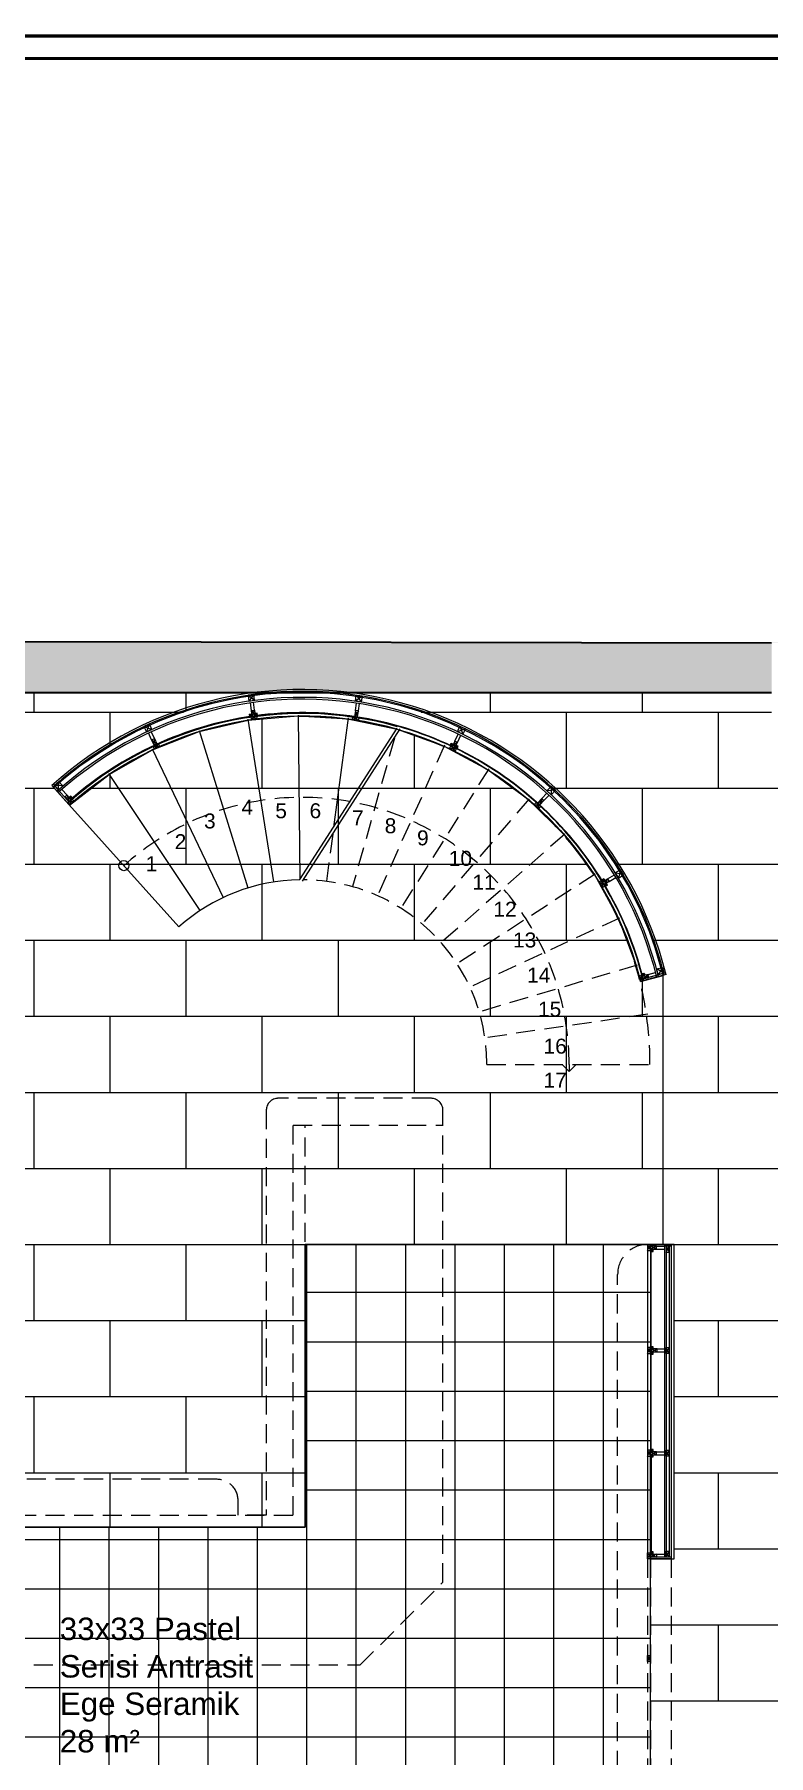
# Model space of a CAD drawing. Header units: millimetres. Extents: x 54215 to 67697, y 23496 to 56611.
# Drawn here: x 57102 to 57592, y 52863 to 54013 of the extents above; entities that cross this region are included whole.
import ezdxf

# ---------------------------------------------------------------- set-up
doc = ezdxf.new("R2010")
doc.units = ezdxf.units.MM
doc.linetypes.add('DASHED', pattern=[19.05, 12.7, -6.35])
doc.layers.add('0 rölöve', color=7, linetype='Continuous', true_color=0xf1380e)
doc.layers.add('no3_alçıpan kesit', color=7, linetype='Continuous', lineweight=20, true_color=0xf5003d)
doc.layers.add('no3_tefriş ön ince', color=7, linetype='Continuous', lineweight=18, true_color=0x8c1aff)
for name, color, linetype, lineweight in [('no3_cam kesit arka', 141, 'Continuous', 18), ('no3_duvar kaplama', 8, 'Continuous', 0), ('no3_duvar mevcut', 4, 'Continuous', 35), ('no3_döşeme kaplama', 8, 'Continuous', 0), ('no3_kutu profil gorunus', 8, 'Continuous', 0), ('no3_kutuprofil kesit', 74, 'Continuous', 18), ('no3_tefriş izdüşüm', 87, 'Continuous', 15), ('no3_yazı tefriş', 152, 'Continuous', 0), ('t_yazı', 154, 'Continuous', 25)]:
    doc.layers.add(name, color=color, linetype=linetype, lineweight=lineweight)
doc.styles.get("Standard").update_dxf_attribs({"font": 'arial.ttf'})

# ---------------------------------------------------------------- blocks, each defined once
blk = doc.blocks.new('plan girişblok')
at = {"layer": 'no3_duvar kaplama'}
h = blk.add_hatch(color=256, dxfattribs=at)
h.dxf.hatch_style = 1
h.paths.add_polyline_path([(3669.1, 2563.5), (3687.1, 2563.5), (3669.1, 2563.5), (3669.1, 2502), (3687.1, 2502), (5226.7, 2507.9), (5230.3, 3356), (3742.1, 3357), (3687.1, 3361.5), (3669.1, 3361.5), (3669.1, 3294), (3687.1, 3294), (3687.1, 3300), (3669.1, 3300), (3669.1, 3361.5), (3742.1, 3361.5), (3742.1, 3322), (4354.1, 3322), (4354.1, 3357), (4427.6, 3357), (4427.6, 3323), (4935.6, 3323), (4935.6, 3356), (5009.1, 3356), (5009.1, 3319), (5144.6, 3319), (5144.6, 3310.5), (5191.1, 3310.5), (5191.1, 2573), (5169.1, 2573), (5169.1, 2538.5), (5006.1, 2538.5), (5006.1, 2507), (4933.1, 2507), (4933.1, 2538.5), (4427.6, 2538.5), (4427.6, 2508), (4354.6, 2508), (4354.6, 2538.5), (3742.1, 2538.5), (3742.1, 2502), (3669.1, 2502)])
h.paths.add_polyline_path([(5191.1, 2684.9), (5191.1, 2661.6), (5203.3, 2661.6), (5203.3, 2684.9)], flags=17)
at = {"layer": '0 rölöve'}
for p, q in [((4466.2, 3248.2), (4454.9, 3260.9)), ((4848.1, 3130), (4863.2, 3134))]:
    blk.add_line(p, q, dxfattribs=at)
at = {"layer": 'no3_alçıpan kesit'}
for p, q in [((4454.9, 3260.9), (4465.3, 3249.2)), ((4455.7, 3261.7), (4460, 3256.9)), ((4864.9, 3135.7), (4850, 3131.8)), ((4865.2, 3134.6), (4850.3, 3130.6)), ((4868.5, 2954.3), (4854.8, 2954.3)), ((4864.1, 2954.3), (4864.1, 2745.5)), ((4865.3, 2954.3), (4865.3, 2745.5)), ((4867.3, 2954.3), (4867.3, 2745.5)), ((4868.5, 2954.3), (4868.5, 2744.3)), ((4868.5, 2953.1), (4864.1, 2953.1)), ((4868.5, 2745.5), (4854.8, 2745.5)), ((4868.5, 2744.3), (4854.8, 2744.3))]:
    blk.add_line(p, q, dxfattribs=at)
for radius, start in [(250.3, 13.8423), (249.1, 13.8423), (245.1, 13.8288), (243.9, 13.8237)]:
    blk.add_arc((4622.1, 3074.6), radius, start, 131.9285, dxfattribs=at)
at = {"layer": 'no3_cam kesit arka'}
for p, q in [((4588.6, 3307.2), (4588.6, 3306.9)), ((4590.8, 3307.5), (4590.8, 3307.2)), ((4722.4, 3287.1), (4722.2, 3286.9)), ((4724.3, 3286.2), (4724.2, 3285.9)), ((4467.6, 3251.6), (4467.8, 3251.4)), ((4822.9, 3196.7), (4822.6, 3196.5)), ((4822.9, 3196.7), (4822.6, 3196.5)), ((4824, 3194.8), (4823.8, 3194.6)), ((4824, 3194.8), (4823.8, 3194.6)), ((4824, 3194.8), (4823.8, 3194.6)), ((4849.2, 3133.7), (4849.5, 3133.8))]:
    blk.add_line(p, q, dxfattribs=at)
for points in [[(4854.8, 2951), (4854.8, 2816), (4855.1, 2816), (4855.1, 2951)], [(4854.8, 2747.6), (4854.8, 2813.8), (4855.1, 2813.8), (4855.1, 2747.6)]]:
    blk.add_lwpolyline(points, close=True, dxfattribs=at)
for radius, start, end in [(234.9, 98.202, 131.1237), (234.6, 98.202, 131.1237), (234.9, 64.7451, 97.6669), (234.6, 64.7451, 97.6669), (234.6, 31.2883, 64.21), (234.9, 31.2883, 64.21), (234.6, 13.7821, 30.7532), (234.9, 14.32, 30.7532)]:
    blk.add_arc((4622.1, 3074.6), radius, start, end, dxfattribs=at)
at = {"layer": 'no3_duvar kaplama'}
for p, q in [((4620.6, 3198), (4685.6, 3299.2)), ((4622.3, 3196.9), (4687.6, 3298.6)), ((4852.8, 2950.3), (4852.8, 2885.5)), ((4852.8, 2881.5), (4852.8, 2816.9)), ((4859.1, 2884.5), (4864.1, 2884.5)), ((4859.1, 2882.5), (4864.1, 2882.5)), ((4852.8, 2812.9), (4852.8, 2748.3)), ((4858.8, 2815.9), (4864.1, 2815.9)), ((4858.8, 2813.9), (4864.1, 2813.9)), ((4858.8, 2747.5), (4864.1, 2747.5))]:
    blk.add_line(p, q, dxfattribs=at)
at = {"layer": 'no3_duvar kaplama', "linetype": 'DASHED'}
blk.add_line((4832.8, 2603.5), (4832.8, 2934.3), dxfattribs=at)
at = {"layer": 'no3_duvar kaplama'}
blk.add_lwpolyline([(4619.3, 3307.2, -0.335613), (4845.2, 3140.7, -0.335613)], format="xyb", dxfattribs=at)
at = {"layer": 'no3_duvar kaplama', "linetype": 'DASHED'}
blk.add_arc((4852.8, 2934.3), 20, 90, 180, dxfattribs=at)
at = {"layer": 'no3_duvar mevcut'}
for p, q in [((4427.6, 3357), (4935.6, 3356)), ((4427.6, 3323), (4935.6, 3323))]:
    blk.add_line(p, q, dxfattribs=at)
at = {"layer": 'no3_kutu profil gorunus'}
for p, q in [((4588.2, 3310.9), (4587.5, 3316.1)), ((4590.2, 3311.1), (4589.5, 3316.4)), ((4657.6, 3310.9), (4658.3, 3315.9)), ((4659.6, 3310.6), (4660.3, 3315.6)), ((4521.5, 3291.4), (4519.5, 3295.9)), ((4523.4, 3292.2), (4521.3, 3296.8)), ((4724, 3290.4), (4726.2, 3295.2)), ((4725.8, 3289.6), (4728.1, 3294.4)), ((4463.6, 3253), (4460, 3256.9)), ((4465.1, 3254.3), (4461.5, 3258.2)), ((4782.1, 3252.1), (4785.5, 3255.7)), ((4783.6, 3250.7), (4787, 3254.4)), ((4826.1, 3198.4), (4830.7, 3201.1)), ((4827.2, 3196.7), (4831.7, 3199.4)), ((4853.1, 3134.7), (4858.2, 3136)), ((4853.1, 3134.7), (4857.9, 3135.9)), ((4853.9, 3132.8), (4859, 3134.2)), ((4853.9, 3132.8), (4858.7, 3134.1)), ((4858.8, 2953.1), (4864.1, 2953.1)), ((4858.8, 2951.1), (4864.1, 2951.1))]:
    blk.add_line(p, q, dxfattribs=at)
blk.add_arc((4622.1, 3074.6), 232.6, 74.2098, 131.9285, dxfattribs=at)
at = {"layer": 'no3_kutuprofil kesit'}
for p, q in [((4585.9, 3321.1), (4590.3, 3317.7)), ((4589.8, 3321.7), (4586.4, 3317.2)), ((4588.2, 3310.9), (4590.7, 3307.2)), ((4588.7, 3306.9), (4590.2, 3311.1)), ((4659.6, 3310.6), (4657, 3307)), ((4662.1, 3320.5), (4657.6, 3317.2)), ((4659, 3306.7), (4657.6, 3310.9)), ((4658.2, 3321.1), (4661.5, 3316.6)), ((4516.4, 3300.2), (4521.7, 3298.2)), ((4520, 3301.9), (4518, 3296.6)), ((4588.7, 3307.2), (4587, 3308.5)), ((4587.2, 3307), (4588.5, 3308.7)), ((4587.8, 3306.8), (4592, 3305.3)), ((4591.7, 3307.3), (4588, 3304.8)), ((4592.2, 3307.7), (4590.5, 3309)), ((4590.7, 3307.5), (4592, 3309.2)), ((4659.9, 3306.2), (4655.7, 3304.8)), ((4656, 3306.8), (4659.6, 3304.2)), ((4727.5, 3300.4), (4729.5, 3295)), ((4521.5, 3291.4), (4525, 3288.6)), ((4523.2, 3287.7), (4523.4, 3292.2)), ((4526, 3288.7), (4523.2, 3285.2)), ((4721.1, 3287.7), (4723.1, 3288.5)), ((4722.5, 3287.1), (4721.7, 3289.1)), ((4725.8, 3289.6), (4722.3, 3286.8)), ((4724.1, 3286), (4724, 3290.4)), ((4725.6, 3285.6), (4724.9, 3287.6)), ((4731.1, 3298.6), (4725.8, 3296.7)), ((4522.4, 3287), (4526.9, 3286.9)), ((4725, 3285.5), (4720.6, 3285.4)), ((4721.4, 3287.2), (4724.2, 3283.7)), ((4724.3, 3286.2), (4726.3, 3287)), ((4462.2, 3260.5), (4456.6, 3260.8)), ((4459.2, 3257.8), (4459.5, 3263.3)), ((4465.1, 3254.3), (4466.2, 3250)), ((4467.6, 3253.7), (4467.5, 3251.6)), ((4791.3, 3257.6), (4785.5, 3257.3)), ((4788.3, 3260.2), (4788.4, 3254.6)), ((4467.7, 3251.3), (4463.6, 3253)), ((4469.7, 3250.4), (4465.3, 3249.2)), ((4468.6, 3252.6), (4466.5, 3252.7)), ((4466.7, 3247.7), (4468.3, 3251.9)), ((4781.4, 3246.9), (4777.1, 3248.1)), ((4778.5, 3249.6), (4780.1, 3245.4)), ((4779.4, 3249.2), (4783.6, 3250.7)), ((4782.1, 3252.1), (4780.9, 3247.8)), ((4824.2, 3193.8), (4820.5, 3196.3)), ((4822.2, 3197.9), (4824.3, 3197.3)), ((4822.2, 3197.3), (4822.5, 3192.8)), ((4822.7, 3196.4), (4827.2, 3196.7)), ((4823, 3196.6), (4823.5, 3198.6)), ((4826.1, 3198.4), (4823.7, 3194.7)), ((4824.8, 3193.6), (4825.3, 3195.6)), ((4836.8, 3201.1), (4831.2, 3202.5)), ((4834.7, 3204.5), (4833.3, 3199)), ((4824, 3194.9), (4826, 3194.3)), ((4863.7, 3135.4), (4858.9, 3138.3)), ((4862.7, 3139.3), (4859.9, 3134.4)), ((4850, 3130.5), (4847.1, 3133.9)), ((4849, 3134.4), (4848.1, 3130)), ((4849.1, 3135.2), (4851, 3134.1)), ((4853.6, 3132.7), (4849.2, 3133.6)), ((4853.6, 3132.7), (4849.2, 3133.6)), ((4849.5, 3133.7), (4850.6, 3135.5)), ((4849.7, 3131.7), (4853.1, 3134.7)), ((4849.8, 3131.7), (4853.1, 3134.7)), ((4852.8, 2950.3), (4854.8, 2954.3)), ((4852.8, 2954.3), (4854.8, 2950.3)), ((4858.8, 2951.1), (4854.8, 2953.1)), ((4854.8, 2951.1), (4858.8, 2953.1)), ((4855.1, 2949.6), (4856.6, 2951.1)), ((4856.6, 2949.6), (4855.1, 2951.1)), ((4865.3, 2949.1), (4867.3, 2953.1)), ((4865.3, 2953.1), (4867.3, 2949.1)), ((4852.8, 2881.5), (4854.8, 2885.5)), ((4852.8, 2885.5), (4854.8, 2881.5)), ((4855.1, 2884.5), (4856.6, 2886)), ((4856.6, 2884.5), (4855.1, 2886)), ((4867.3, 2881.5), (4865.3, 2885.5)), ((4867.3, 2885.5), (4865.3, 2881.5)), ((4859.1, 2882.5), (4855.1, 2884.5)), ((4855.1, 2882.5), (4859.1, 2884.5)), ((4855.1, 2881), (4856.6, 2882.5)), ((4856.6, 2881), (4855.1, 2882.5)), ((4852.8, 2812.9), (4854.8, 2816.9)), ((4852.8, 2816.9), (4854.8, 2812.9)), ((4855.1, 2815.9), (4856.6, 2817.4)), ((4856.6, 2815.9), (4855.1, 2817.4)), ((4867.3, 2812.9), (4865.3, 2816.9)), ((4867.3, 2816.9), (4865.3, 2812.9)), ((4858.8, 2813.9), (4854.8, 2815.9)), ((4854.8, 2813.9), (4858.8, 2815.9)), ((4855.1, 2812.4), (4856.6, 2813.9)), ((4856.6, 2812.4), (4855.1, 2813.9)), ((4852.8, 2748.3), (4854.8, 2744.3)), ((4852.8, 2744.3), (4854.8, 2748.3)), ((4858.8, 2747.5), (4854.8, 2745.5)), ((4854.8, 2747.5), (4858.8, 2745.5)), ((4855.1, 2747.5), (4856.6, 2749)), ((4856.6, 2747.5), (4855.1, 2749)), ((4867.3, 2745.5), (4865.3, 2749.5)), ((4867.3, 2749.5), (4865.3, 2745.5))]:
    blk.add_line(p, q, dxfattribs=at)
for points in [[(4590.3, 3317.7), (4589.8, 3321.7), (4585.9, 3321.1), (4586.4, 3317.2)], [(4590.7, 3307.2), (4588.7, 3306.9), (4588.2, 3310.9), (4590.2, 3311.1)], [(4657, 3307), (4659, 3306.7), (4659.6, 3310.6), (4657.6, 3310.9)], [(4657.6, 3317.2), (4658.2, 3321.1), (4662.1, 3320.5), (4661.5, 3316.6)], [(4521.7, 3298.2), (4520, 3301.9), (4516.4, 3300.2), (4518, 3296.6)], [(4588.7, 3307.2), (4587.2, 3307), (4587, 3308.5), (4588.5, 3308.7)], [(4592, 3305.3), (4591.7, 3307.3), (4587.8, 3306.8), (4588, 3304.8)], [(4590.7, 3307.5), (4592.2, 3307.7), (4592, 3309.2), (4590.5, 3309)], [(4655.7, 3304.8), (4656, 3306.8), (4659.9, 3306.2), (4659.6, 3304.2)], [(4725.8, 3296.7), (4727.5, 3300.4), (4731.1, 3298.6), (4729.5, 3295)], [(4525, 3288.6), (4523.2, 3287.7), (4521.5, 3291.4), (4523.4, 3292.2)], [(4526.9, 3286.9), (4526, 3288.7), (4522.4, 3287), (4523.2, 3285.2)], [(4722.5, 3287.1), (4721.1, 3287.7), (4721.7, 3289.1), (4723.1, 3288.5)], [(4722.3, 3286.8), (4724.1, 3286), (4725.8, 3289.6), (4724, 3290.4)], [(4724.3, 3286.2), (4725.6, 3285.6), (4726.3, 3287), (4724.9, 3287.6)], [(4720.6, 3285.4), (4721.4, 3287.2), (4725, 3285.5), (4724.2, 3283.7)], [(4456.6, 3260.8), (4459.2, 3257.8), (4462.2, 3260.5), (4459.5, 3263.3)], [(4466.2, 3250), (4467.7, 3251.3), (4465.1, 3254.3), (4463.6, 3253)], [(4468.6, 3252.6), (4467.6, 3253.7), (4466.5, 3252.7), (4467.5, 3251.6)], [(4788.4, 3254.6), (4791.3, 3257.6), (4788.3, 3260.2), (4785.5, 3257.3)], [(4465.3, 3249.2), (4466.7, 3247.7), (4469.7, 3250.4), (4468.3, 3251.9)], [(4780.1, 3245.4), (4781.4, 3246.9), (4778.5, 3249.6), (4777.1, 3248.1)], [(4780.9, 3247.8), (4779.4, 3249.2), (4782.1, 3252.1), (4783.6, 3250.7)], [(4822.5, 3192.8), (4824.2, 3193.8), (4822.2, 3197.3), (4820.5, 3196.3)], [(4823, 3196.6), (4822.2, 3197.9), (4823.5, 3198.6), (4824.3, 3197.3)], [(4823.7, 3194.7), (4822.7, 3196.4), (4826.1, 3198.4), (4827.2, 3196.7)], [(4824, 3194.9), (4824.8, 3193.6), (4826, 3194.3), (4825.3, 3195.6)], [(4833.3, 3199), (4836.8, 3201.1), (4834.7, 3204.5), (4831.2, 3202.5)], [(4858.9, 3138.3), (4862.7, 3139.3), (4863.7, 3135.4), (4859.9, 3134.4)], [(4847.1, 3133.9), (4849, 3134.4), (4850, 3130.5), (4848.1, 3130)], [(4849.5, 3133.7), (4849.1, 3135.2), (4850.6, 3135.5), (4851, 3134.1)], [(4849.2, 3133.6), (4849.7, 3131.7), (4853.6, 3132.7), (4853.1, 3134.7)], [(4849.2, 3133.6), (4849.8, 3131.7), (4853.6, 3132.7), (4853.1, 3134.7)], [(4854.8, 2954.3), (4852.8, 2954.3), (4852.8, 2950.3), (4854.8, 2950.3)], [(4854.8, 2953.1), (4854.8, 2951.1), (4858.8, 2951.1), (4858.8, 2953.1)], [(4855.1, 2949.6), (4856.6, 2949.6), (4856.6, 2951.1), (4855.1, 2951.1)], [(4867.3, 2953.1), (4865.3, 2953.1), (4865.3, 2949.1), (4867.3, 2949.1)], [(4854.8, 2885.5), (4852.8, 2885.5), (4852.8, 2881.5), (4854.8, 2881.5)], [(4855.1, 2884.5), (4856.6, 2884.5), (4856.6, 2886), (4855.1, 2886)], [(4865.3, 2885.5), (4867.3, 2885.5), (4867.3, 2881.5), (4865.3, 2881.5)], [(4855.1, 2884.5), (4855.1, 2882.5), (4859.1, 2882.5), (4859.1, 2884.5)], [(4855.1, 2881), (4856.6, 2881), (4856.6, 2882.5), (4855.1, 2882.5)], [(4854.8, 2816.9), (4852.8, 2816.9), (4852.8, 2812.9), (4854.8, 2812.9)], [(4855.1, 2815.9), (4856.6, 2815.9), (4856.6, 2817.4), (4855.1, 2817.4)], [(4865.3, 2816.9), (4867.3, 2816.9), (4867.3, 2812.9), (4865.3, 2812.9)], [(4854.8, 2815.9), (4854.8, 2813.9), (4858.8, 2813.9), (4858.8, 2815.9)], [(4855.1, 2812.4), (4856.6, 2812.4), (4856.6, 2813.9), (4855.1, 2813.9)], [(4854.8, 2744.3), (4852.8, 2744.3), (4852.8, 2748.3), (4854.8, 2748.3)], [(4854.8, 2745.5), (4854.8, 2747.5), (4858.8, 2747.5), (4858.8, 2745.5)], [(4855.1, 2747.5), (4856.6, 2747.5), (4856.6, 2749), (4855.1, 2749)], [(4865.3, 2749.5), (4867.3, 2749.5), (4867.3, 2745.5), (4865.3, 2745.5)]]:
    blk.add_lwpolyline(points, close=True, dxfattribs=at)
at = {"layer": 'no3_tefriş izdüşüm', "linetype": 'DASHED'}
for p, q in [((4852.8, 2744.3), (4852.8, 2539.8)), ((4854.8, 2744.3), (4854.8, 2539.8)), ((4868.5, 2744.3), (4868.5, 2538.5)), ((4852.8, 2679.7), (4854.8, 2675.7)), ((4852.8, 2675.7), (4854.8, 2679.7))]:
    blk.add_line(p, q, dxfattribs=at)
blk.add_lwpolyline([(4854.8, 2675.7), (4852.8, 2675.7), (4852.8, 2679.7), (4854.8, 2679.7)], close=True, dxfattribs=at)
at = {"layer": 'no3_tefriş ön ince'}
for p, q in [((4585.8, 3305.1), (4602.9, 3196.5)), ((4619.3, 3307.9), (4620.6, 3198)), ((4652.8, 3305.9), (4643.1, 3233)), ((4553.2, 3297.5), (4585.7, 3192.4)), ((4521.9, 3285.3), (4569.2, 3186)), ((4492.7, 3268.8), (4553.7, 3177.3)), ((4539.7, 3166.4), (4466.2, 3248.2))]:
    blk.add_line(p, q, dxfattribs=at)
at = {"layer": 'no3_tefriş ön ince', "linetype": 'DASHED'}
for p, q in [((4683.7, 3292.5), (4655.7, 3193.3)), ((4717.2, 3287.7), (4672.4, 3187.3)), ((4746.7, 3271.9), (4688, 3178.9)), ((4773.7, 3252), (4702.3, 3168.4)), ((4642.5, 3228.3), (4638.3, 3196.9)), ((4797.6, 3228.4), (4714.9, 3155.9)), ((4817.8, 3201.7), (4725.6, 3141.8)), ((4834, 3172.3), (4734.1, 3126.2)), ((4845.9, 3140.9), (4740.4, 3109.6)), ((4853, 3108.1), (4744.2, 3092.3)), ((4745.4, 3074.6), (4855.4, 3074.6)), ((4800.4, 3069.9), (4795.8, 3074.6)), ((4800.4, 3074.6), (4800.4, 3069.9)), ((4800.4, 3069.9), (4805.1, 3074.6))]:
    blk.add_line(p, q, dxfattribs=at)
at = {"layer": 'no3_tefriş ön ince'}
blk.add_circle((4503, 3207.3), 3.38, dxfattribs=at)
for radius, start in [(234.3, 74.2098), (123.3, 90.7036)]:
    blk.add_arc((4622.1, 3074.6), radius, start, 131.9285, dxfattribs=at)
at = {"layer": 'no3_tefriş ön ince', "linetype": 'DASHED'}
for radius, end in [(232.3, 73.6971), (178.3, 131.9285), (123.3, 89.5974)]:
    blk.add_arc((4622.1, 3074.6), radius, 0, end, dxfattribs=at)
at = {"layer": 't_yazı', "char_height": 10, "width": 307.913, "attachment_point": 7}
for s, insert in [('3', (4556.5, 3232)), ('4', (4581.5, 3241.3)), ('5', (4604.1, 3238.8)), ('6', (4627, 3238.8)), ('7', (4655.4, 3234.2)), ('8', (4677.2, 3228.8)), ('9', (4698.8, 3220.7)), ('2', (4536.9, 3218.3)), ('1', (4517.5, 3203.6)), ('10', (4720, 3207)), ('11', (4735.8, 3191.2)), ('12', (4749.8, 3173.2)), ('13', (4762.9, 3152.5)), ('14', (4772.3, 3129.2)), ('15', (4779.6, 3106.3)), ('16', (4783.3, 3081.6)), ('17', (4783.3, 3059))]:
    blk.add_mtext(s, dxfattribs=dict(at, insert=insert))

msp = doc.modelspace()

# ---------------------------------------------------------------- hatches: boundary and pattern name
at = {"layer": 'no3_döşeme kaplama', "lineweight": 5}
h = msp.add_hatch(dxfattribs=at)
h.set_pattern_fill('AR-B816', color=256, scale=0.25, style=0)
h.set_pattern_definition([(0, (45722.57, 20133.716), (0, 50.8), []), (90, (45722.57, 20133.716), (-50.8, 50.8), [50.8, -50.8])])
h.paths.add_polyline_path([(57529.235, 53204.52), (57513.535, 53204.52), (57282.865, 53204.52), (57282.865, 53015.72), (56488.835, 53015.72), (56488.835, 52790.22), (56400.835, 52790.22), (56400.835, 52853.72), (56385.835, 52853.72), (56385.835, 53038.72), (56340.913, 53038.72), (56340.913, 53190.72), (57022.618, 53190.72), (57038.602, 53192.966), (57050.531, 53197.879), (57063.631, 53207.708), (57070.584, 53216.112), (57075.624, 53225.175), (57079.159, 53235.79), (57080.503, 53245.069), (57080.618, 53248.72), (57080.618, 53541.72), (57090.335, 53541.72), (57090.335, 53573.22), (57280.888, 53573.22), (57263.648, 53572.621), (57256.072, 53571.977), (57249.125, 53571.181), (57240.192, 53569.863), (57231.039, 53568.166), (57220.109, 53565.668), (57209.158, 53562.635), (57197.249, 53558.711), (57184.737, 53553.85), (57170.378, 53547.275), (57156.755, 53539.968), (57144.685, 53532.534), (57132.423, 53523.952), (57122.845, 53516.436), (57114.956, 53509.644), (57125.447, 53497.963), (57151.875, 53518.467), (57180.969, 53534.968), (57212.13, 53547.127), (57244.713, 53554.69), (57278.043, 53557.503), (57311.432, 53555.506), (57344.189, 53548.742), (57375.638, 53537.35), (57405.128, 53521.565), (57432.049, 53501.714), (57455.845, 53478.207), (57476.024, 53451.531), (57492.169, 53422.236), (57503.945, 53390.929), (57506.845, 53380.296), (57522.002, 53384.307), (57516.746, 53402.593), (57512.849, 53413.55), (57506.189, 53429.324), (57498.372, 53444.755), (57489.973, 53458.87), (57479.122, 53474.457), (57466.343, 53490.038), (57455.456, 53501.507), (57443.417, 53512.645), (57429.729, 53523.671), (57420.706, 53530.118), (57409.116, 53537.552), (57395.816, 53545.025), (57379.735, 53552.699), (57361.606, 53559.736), (57346.917, 53564.281), (57330.257, 53568.264), (57314.108, 53570.988), (57302.458, 53572.282), (57294.029, 53572.872), (57283.501, 53573.207), (57594.335, 53573.22), (57594.335, 53544.72), (57664.835, 53544.72), (57664.835, 53453.22), (57849.835, 53453.22), (57849.835, 52823.22), (57827.899, 52823.22), (57827.899, 52788.72), (57664.835, 52788.72), (57664.835, 52818.72), (57591.835, 52818.72), (57591.835, 52788.72), (57513.535, 52788.72), (57513.535, 52994.52), (57529.235, 52994.52)])
h = msp.add_hatch(dxfattribs=at)
h.set_pattern_fill('_USER', color=256, scale=33, pattern_type=0)
h.set_pattern_definition([(0, (44479.996, 55614.612), (0, 33), []), (90, (44479.996, 55614.612), (-33, 2e-15), [])])
h.paths.add_polyline_path([(57513.535, 52789.72), (57351.29, 52789.72), (57089.535, 52789.72), (57089.535, 52823.32), (57009.735, 52823.32), (57009.735, 52790.22), (56488.835, 52790.22), (56488.835, 52853.72), (56488.835, 53015.72), (57282.865, 53015.72), (57282.865, 53204.52), (57513.535, 53204.52)])

# ---------------------------------------------------------------- linework, layer by layer
msp.add_line((57522.002, 53204.52), (57522.002, 53384.307))
at = {"color": 252, "const_width": 2.135}
for points in [[(58549.046, 52211.617), (55059.324, 52211.617), (55059.324, 54011.617), (58549.046, 54011.617), (58549.046, 52872.569, -0.41421356), (58523.96, 52847.482), (58145.153, 52847.482, 0.41421356), (58135.119, 52837.448), (58135.119, 52593.61, 0.41421356), (58145.153, 52583.575), (58523.96, 52583.575, -0.41421356), (58549.046, 52558.489), (58549.046, 52211.617)], [(58533.994, 52872.569, -0.41421356), (58523.96, 52862.534), (58145.153, 52862.534, 0.41421356), (58120.067, 52837.448), (58120.067, 52593.61, 0.41421356), (58145.153, 52568.524), (58523.96, 52568.524, -0.41421356), (58533.994, 52558.489), (58533.994, 52226.669), (55074.376, 52226.669), (55074.376, 53996.565), (58533.994, 53996.565), (58533.994, 52872.569)]]:
    msp.add_lwpolyline(points, format="xyb", dxfattribs=at)
msp.add_lwpolyline([(56488.835, 52853.72), (56488.835, 53015.72), (57282.865, 53015.72), (57282.865, 53204.52), (57374.865, 53204.52), (57374.865, 53204.52), (57522.002, 53204.52)])
at = {"layer": 'no3_döşeme kaplama', "color": 3, "lineweight": 5}
for points in [[(57090.335, 53573.22), (57280.888, 53573.22), (57263.648, 53572.621), (57256.072, 53571.977), (57249.125, 53571.181), (57240.192, 53569.863), (57231.039, 53568.166), (57220.109, 53565.668), (57209.158, 53562.635), (57197.249, 53558.711), (57184.737, 53553.85), (57170.378, 53547.275), (57156.755, 53539.968), (57144.685, 53532.534), (57132.423, 53523.952), (57122.845, 53516.436), (57114.956, 53509.644), (57125.447, 53497.963), (57151.875, 53518.467), (57180.969, 53534.968), (57212.13, 53547.127), (57244.713, 53554.69), (57278.043, 53557.503), (57311.432, 53555.506), (57344.189, 53548.742), (57375.638, 53537.35), (57405.128, 53521.565), (57432.049, 53501.714), (57455.845, 53478.207), (57476.024, 53451.531), (57492.169, 53422.236), (57503.945, 53390.929), (57506.845, 53380.296), (57522.002, 53384.307), (57516.746, 53402.593), (57512.849, 53413.55), (57506.189, 53429.324), (57498.372, 53444.755), (57489.973, 53458.87), (57479.122, 53474.457), (57466.343, 53490.038), (57455.456, 53501.507), (57443.417, 53512.645), (57429.729, 53523.671), (57420.706, 53530.118), (57409.116, 53537.552), (57395.816, 53545.025), (57379.735, 53552.699), (57361.606, 53559.736), (57346.917, 53564.281), (57330.257, 53568.264), (57314.108, 53570.988), (57302.458, 53572.282), (57294.029, 53572.872), (57283.501, 53573.207), (57594.335, 53573.22)], [(57664.835, 52818.72), (57591.835, 52818.72), (57591.835, 52788.72), (57513.535, 52788.72), (57513.535, 52994.52), (57529.235, 52994.52), (57529.235, 53204.52), (57513.535, 53204.52), (57282.865, 53204.52), (57282.865, 53015.72), (56488.835, 53015.72), (56488.835, 52790.22)]]:
    msp.add_lwpolyline(points, dxfattribs=at)
at = {"layer": 'no3_tefriş izdüşüm', "linetype": 'DASHED'}
msp.add_line((57274.865, 53284.193), (57374.865, 53284.193), dxfattribs=at)
msp.add_lwpolyline([(56472.835, 53031.72), (56472.835, 52923.72), (57319.596, 52923.72), (57374.865, 52978.989), (57374.865, 53294.193, 0.41421356), (57366.865, 53302.193), (57264.865, 53302.193, 0.41421356), (57256.865, 53294.193), (57256.865, 53023.72), (57237.996, 53023.72), (57237.996, 53033.72, 0.41421356), (57223.996, 53047.72), (56739.245, 53047.72, 0.41421356), (56725.245, 53033.72), (56725.245, 53028.72), (56725.245, 53031.72), (56472.835, 53031.72)], format="xyb", dxfattribs=at)
for points in [[(56480.835, 53023.72), (57274.865, 53023.72), (57274.865, 53284.193)], [(56480.835, 53015.72), (57282.865, 53015.72), (57282.865, 53284.193)]]:
    msp.add_lwpolyline(points, dxfattribs=at)

# ---------------------------------------------------------------- block references
at = {"layer": '0 rölöve'}
msp.add_blockref('plan girişblok', (52658.765, 50250.261), dxfattribs=at)

# ---------------------------------------------------------------- texts
at = {"layer": 'no3_yazı tefriş', "extrusion": (1.38808e-07, 2.56536e-07, 1), "insert": (57118.907, 52910.229, 12.336), "char_height": 15, "width": 162.41053, "attachment_point": 4, "text_direction": (1, 0, 0)}
msp.add_mtext('33x33 Pastel Serisi Antrasit Ege Seramik\\P28 m²', dxfattribs=at)

doc.saveas('drawing.dxf')
